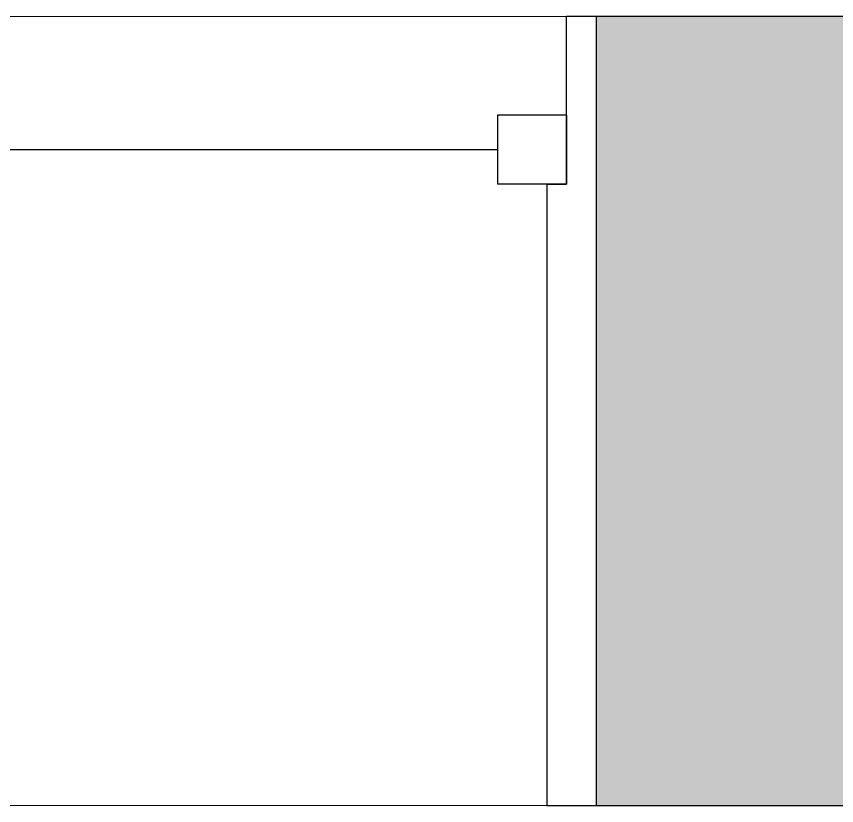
# Model space of a CAD drawing. Header units: inches. Extents: x -1176 to 1551, y -3558 to 978.
# Drawn here: x -68.23 to -47.44, y 543.68 to 563.68 of the extents above; entities that cross this region are included whole.
import ezdxf

# ---------------------------------------------------------------- set-up
doc = ezdxf.new("R2010")
doc.units = ezdxf.units.IN
doc.header["$MEASUREMENT"] = 0
for name, color, linetype, lineweight in [('A-GLAZ', 151, 'Continuous', 18), ('A-WALL', 113, 'Continuous', 18), ('A-WALL-PATT', 111, 'Continuous', 18)]:
    doc.layers.add(name, color=color, linetype=linetype, lineweight=lineweight)

# ---------------------------------------------------------------- blocks, each defined once
blk = doc.blocks.new('Double Hung - side window 4_ X 6_ 3_ H 2-6124000-1st Floor Demo')
at = {"layer": 'A-GLAZ', "color": 8, "lineweight": 30}
for p, q in [((-22.115, 10), (-21.365, 10)), ((-21.365, 5.75), (-21.365, 10)), ((21.365, 5.75), (21.365, 10)), ((22.115, 10), (21.365, 10)), ((-21.365, 7.5), (-21.365, 5.75)), ((-21.365, 7.5), (-19.615, 7.5)), ((-19.615, 7.5), (-19.615, 5.75)), ((19.615, 7.5), (19.615, 5.75)), ((21.365, 7.5), (19.615, 7.5)), ((21.365, 7.5), (21.365, 5.75)), ((-19.615, 6.625), (19.615, 6.625)), ((-21.365, 5.75), (-19.615, 5.75)), ((-21.365, 5.75), (-20.865, 5.75)), ((-20.865, -10), (-20.865, 5.75)), ((21.365, 5.75), (19.615, 5.75)), ((20.865, 5.75), (21.365, 5.75)), ((20.865, 5.75), (20.865, -10)), ((-20.865, -10), (-22.115, -10)), ((20.865, -10), (22.115, -10))]:
    blk.add_line(p, q, dxfattribs=at)

msp = doc.modelspace()

# ---------------------------------------------------------------- hatches: boundary and pattern name
at = {"layer": 'A-WALL-PATT', "lineweight": 9}
h = msp.add_hatch(color=7, dxfattribs=at)
h.paths.add_polyline_path([(-344.959, 543.684), (-319.928, 543.684), (-319.928, 563.684), (-377.558, 563.684), (-377.558, 543.684), (-358.959, 543.684)], flags=0)
h.paths.add_polyline_path([(-196.298, 543.684), (-196.298, 563.684), (-253.928, 563.684), (-253.928, 543.684), (-213.724, 543.684)], flags=0)
h.paths.add_polyline_path([(1.715, 543.684), (1.715, 563.684), (-53.535, 563.684), (-53.535, 543.684), (-4.412, 543.684)], flags=0)
h.paths.add_polyline_path([(-152.067, 543.684), (-97.765, 543.684), (-97.765, 563.684), (-152.067, 563.684)], flags=0)
h.paths.add_polyline_path([(-473.093, 543.684), (-421.788, 543.684), (-421.788, 563.684), (-473.093, 563.684)], flags=0)
h.paths.add_polyline_path([(-517.324, 543.684), (-517.324, 563.684), (-590.071, 563.684), (-590.071, 543.684), (-521.592, 543.684)], flags=0)

# ---------------------------------------------------------------- linework, layer by layer
at = {"layer": 'A-WALL', "lineweight": 9}
for p, q in [((-97.765, 563.684), (-53.535, 563.684)), ((-53.535, 543.684), (-97.765, 543.684))]:
    msp.add_line(p, q, dxfattribs=at)
at = {"layer": 'A-WALL', "color": 8, "lineweight": 30}
for p, q in [((-5.285, 563.684), (-53.535, 563.684)), ((-53.535, 563.684), (-53.535, 543.684)), ((-53.535, 543.684), (1.715, 543.684))]:
    msp.add_line(p, q, dxfattribs=at)

# ---------------------------------------------------------------- block references
at = {"layer": 'A-GLAZ'}
msp.add_blockref('Double Hung - side window 4_ X 6_ 3_ H 2-6124000-1st Floor Demo', (-75.65, 553.684), dxfattribs=at)

doc.saveas('drawing.dxf')
